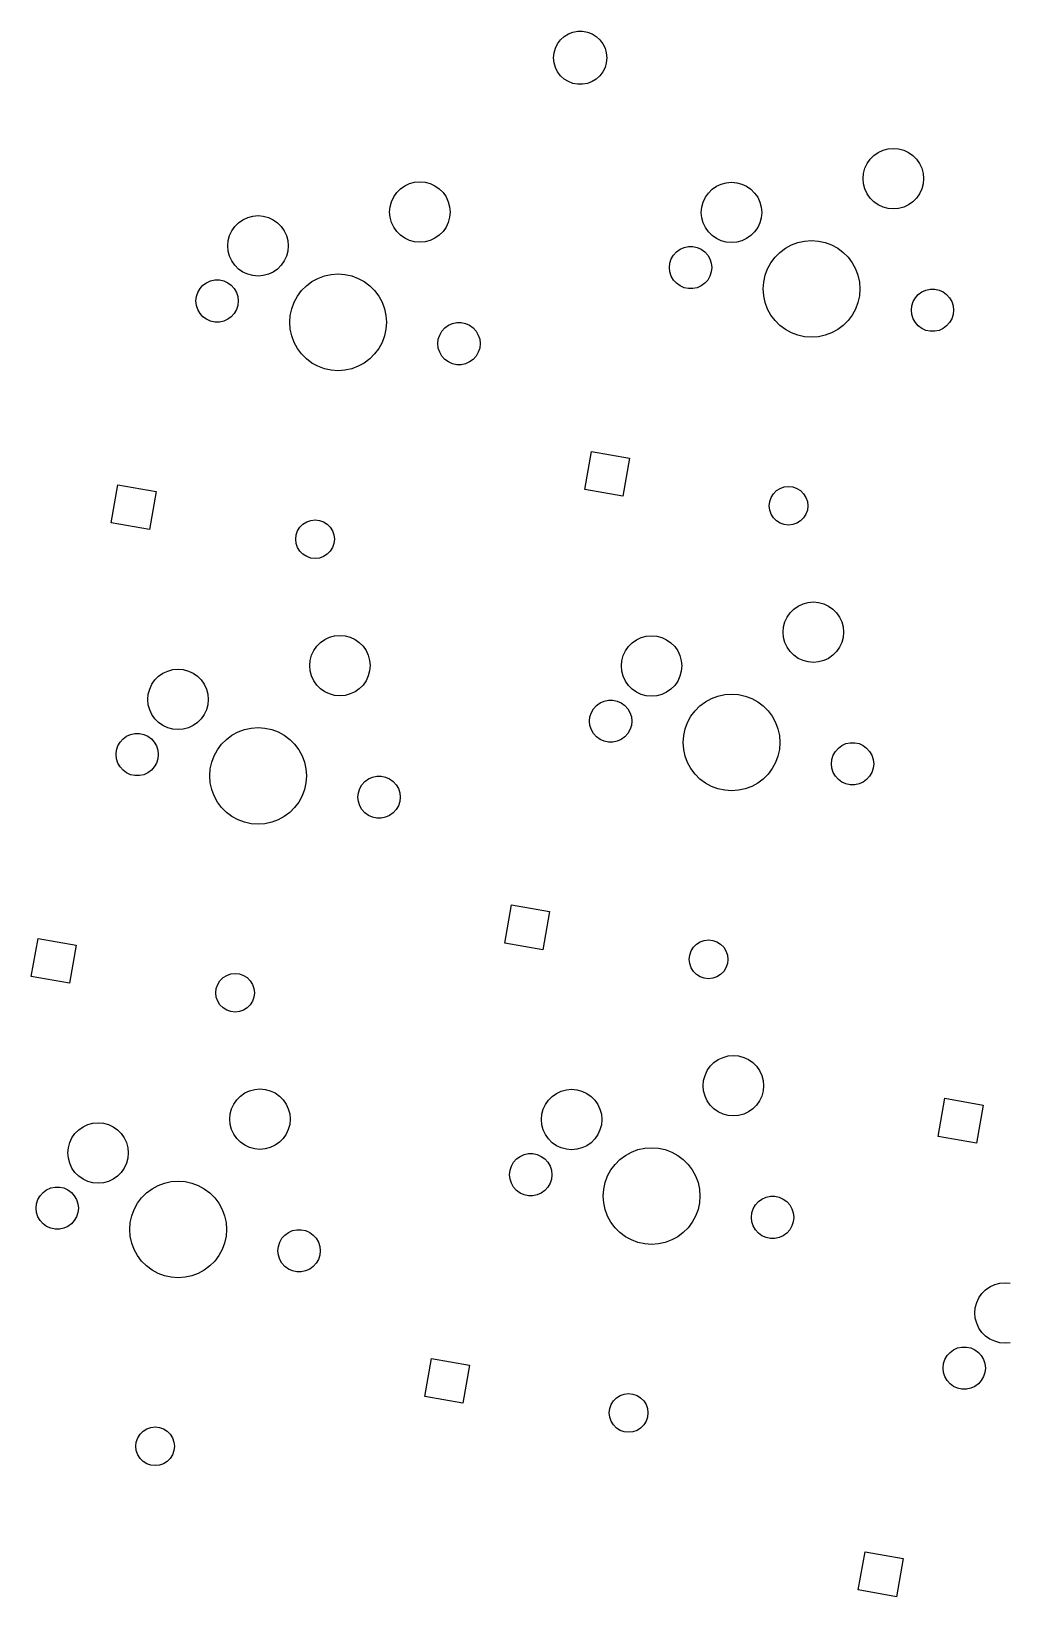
# Model space of a CAD drawing. Extents: x 71 to 343, y -193 to -92.
# Drawn here: x 119.5 to 159.9, y -156.4 to -91.6 of the extents above; entities that cross this region are included whole.
import ezdxf

# ---------------------------------------------------------------- set-up
doc = ezdxf.new("R2010")
doc.units = 0
doc.layers.add('BLACK', color=7, linetype='CONTINUOUS')

msp = doc.modelspace()

# ---------------------------------------------------------------- linework, layer by layer
at = {"layer": 'BLACK', "linetype": 'CONTINUOUS'}
for p, q in [((141.427, -91.9689), (141.577, -91.8322)), ((141.577, -91.8322), (141.75, -91.7253)), ((141.75, -91.7253), (141.939, -91.652)), ((141.939, -91.652), (142.139, -91.6147)), ((142.139, -91.6147), (142.341, -91.6147)), ((142.341, -91.6147), (142.541, -91.652)), ((142.541, -91.652), (142.73, -91.7253)), ((142.73, -91.7253), (142.903, -91.8322)), ((142.903, -91.8322), (143.053, -91.9689)), ((141.14, -92.71), (141.159, -92.5079)), ((141.159, -92.5079), (141.214, -92.3126)), ((141.214, -92.3126), (141.305, -92.1309)), ((141.305, -92.1309), (141.427, -91.9689)), ((143.053, -91.9689), (143.175, -92.1309)), ((143.175, -92.1309), (143.266, -92.3126)), ((143.266, -92.3126), (143.321, -92.5079)), ((143.321, -92.5079), (143.34, -92.71)), ((141.159, -92.9121), (141.14, -92.71)), ((141.214, -93.1074), (141.159, -92.9121)), ((141.305, -93.2891), (141.214, -93.1074)), ((143.266, -93.1074), (143.175, -93.2891)), ((143.321, -92.9121), (143.266, -93.1074)), ((143.34, -92.71), (143.321, -92.9121)), ((141.427, -93.4511), (141.305, -93.2891)), ((141.577, -93.5878), (141.427, -93.4511)), ((141.75, -93.6947), (141.577, -93.5878)), ((141.939, -93.768), (141.75, -93.6947)), ((142.139, -93.8053), (141.939, -93.768)), ((142.341, -93.8053), (142.139, -93.8053)), ((142.541, -93.768), (142.341, -93.8053)), ((142.73, -93.6947), (142.541, -93.768)), ((142.903, -93.5878), (142.73, -93.6947)), ((143.053, -93.4511), (142.903, -93.5878)), ((143.175, -93.2891), (143.053, -93.4511)), ((154.977, -96.4771), (155.194, -96.4581)), ((155.194, -96.4581), (155.411, -96.4771)), ((154.02, -97.2806), (154.112, -97.0831)), ((154.112, -97.0831), (154.237, -96.9047)), ((154.237, -96.9047), (154.391, -96.7506)), ((154.391, -96.7506), (154.569, -96.6256)), ((154.569, -96.6256), (154.767, -96.5335)), ((154.767, -96.5335), (154.977, -96.4771)), ((155.411, -96.4771), (155.622, -96.5335)), ((155.622, -96.5335), (155.819, -96.6256)), ((155.819, -96.6256), (155.998, -96.7506)), ((155.998, -96.7506), (156.152, -96.9047)), ((156.152, -96.9047), (156.277, -97.0831)), ((156.277, -97.0831), (156.369, -97.2806)), ((153.944, -97.7081), (153.963, -97.4911)), ((153.963, -97.9252), (153.944, -97.7081)), ((153.963, -97.4911), (154.02, -97.2806)), ((156.369, -97.2806), (156.425, -97.4911)), ((156.425, -97.4911), (156.444, -97.7081)), ((156.444, -97.7081), (156.425, -97.9252)), ((134.524, -98.4653), (134.649, -98.2868)), ((134.649, -98.2868), (134.803, -98.1327)), ((134.803, -98.1327), (134.982, -98.0078)), ((134.982, -98.0078), (135.179, -97.9157)), ((135.179, -97.9157), (135.39, -97.8593)), ((135.39, -97.8593), (135.607, -97.8403)), ((135.607, -97.8403), (135.824, -97.8593)), ((135.824, -97.8593), (136.034, -97.9157)), ((136.034, -97.9157), (136.232, -98.0078)), ((136.232, -98.0078), (136.41, -98.1327)), ((136.41, -98.1327), (136.564, -98.2868)), ((136.564, -98.2868), (136.689, -98.4653)), ((147.417, -98.4819), (147.542, -98.3034)), ((147.542, -98.3034), (147.696, -98.1493)), ((147.696, -98.1493), (147.875, -98.0243)), ((147.875, -98.0243), (148.072, -97.9323)), ((148.072, -97.9323), (148.283, -97.8759)), ((148.283, -97.8759), (148.5, -97.8569)), ((148.5, -97.8569), (148.717, -97.8759)), ((148.717, -97.8759), (148.927, -97.9323)), ((148.927, -97.9323), (149.125, -98.0243)), ((149.125, -98.0243), (149.303, -98.1493)), ((149.303, -98.1493), (149.457, -98.3034)), ((149.457, -98.3034), (149.582, -98.4819)), ((154.02, -98.1357), (153.963, -97.9252)), ((154.112, -98.3331), (154.02, -98.1357)), ((154.237, -98.5116), (154.112, -98.3331)), ((156.277, -98.3331), (156.152, -98.5116)), ((156.369, -98.1357), (156.277, -98.3331)), ((156.425, -97.9252), (156.369, -98.1357)), ((134.357, -99.0903), (134.376, -98.8732)), ((134.376, -98.8732), (134.432, -98.6628)), ((134.432, -98.6628), (134.524, -98.4653)), ((136.689, -98.4653), (136.781, -98.6628)), ((136.781, -98.6628), (136.838, -98.8732)), ((136.838, -98.8732), (136.857, -99.0903)), ((147.25, -99.1069), (147.269, -98.8898)), ((147.269, -98.8898), (147.325, -98.6794)), ((147.325, -98.6794), (147.417, -98.4819)), ((149.582, -98.4819), (149.674, -98.6794)), ((149.674, -98.6794), (149.731, -98.8898)), ((149.731, -98.8898), (149.75, -99.1069)), ((154.391, -98.6657), (154.237, -98.5116)), ((154.569, -98.7907), (154.391, -98.6657)), ((154.767, -98.8828), (154.569, -98.7907)), ((154.977, -98.9391), (154.767, -98.8828)), ((155.194, -98.9581), (154.977, -98.9391)), ((155.411, -98.9391), (155.194, -98.9581)), ((155.622, -98.8828), (155.411, -98.9391)), ((155.819, -98.7907), (155.622, -98.8828)), ((155.998, -98.6657), (155.819, -98.7907)), ((156.152, -98.5116), (155.998, -98.6657)), ((127.83, -99.864), (127.955, -99.6855)), ((127.955, -99.6855), (128.109, -99.5315)), ((128.109, -99.5315), (128.287, -99.4065)), ((128.287, -99.4065), (128.485, -99.3144)), ((128.485, -99.3144), (128.695, -99.258)), ((128.695, -99.258), (128.912, -99.239)), ((128.912, -99.239), (129.129, -99.258)), ((129.129, -99.258), (129.34, -99.3144)), ((129.34, -99.3144), (129.537, -99.4065)), ((129.537, -99.4065), (129.716, -99.5315)), ((129.716, -99.5315), (129.87, -99.6855)), ((129.87, -99.6855), (129.995, -99.864)), ((134.376, -99.3073), (134.357, -99.0903)), ((134.432, -99.5178), (134.376, -99.3073)), ((134.524, -99.7153), (134.432, -99.5178)), ((136.781, -99.5178), (136.689, -99.7153)), ((136.838, -99.3073), (136.781, -99.5178)), ((136.857, -99.0903), (136.838, -99.3073)), ((147.269, -99.3239), (147.25, -99.1069)), ((147.325, -99.5344), (147.269, -99.3239)), ((147.417, -99.7319), (147.325, -99.5344)), ((149.674, -99.5344), (149.582, -99.7319)), ((149.731, -99.3239), (149.674, -99.5344)), ((149.75, -99.1069), (149.731, -99.3239)), ((127.662, -100.489), (127.681, -100.272)), ((127.681, -100.272), (127.738, -100.062)), ((127.738, -100.062), (127.83, -99.864)), ((129.995, -99.864), (130.087, -100.062)), ((130.087, -100.062), (130.143, -100.272)), ((130.143, -100.272), (130.162, -100.489)), ((134.649, -99.8938), (134.524, -99.7153)), ((134.803, -100.048), (134.649, -99.8938)), ((134.982, -100.173), (134.803, -100.048)), ((135.179, -100.265), (134.982, -100.173)), ((135.39, -100.321), (135.179, -100.265)), ((135.607, -100.34), (135.39, -100.321)), ((135.824, -100.321), (135.607, -100.34)), ((136.034, -100.265), (135.824, -100.321)), ((136.232, -100.173), (136.034, -100.265)), ((136.41, -100.048), (136.232, -100.173)), ((136.564, -99.8938), (136.41, -100.048)), ((136.689, -99.7153), (136.564, -99.8938)), ((147.542, -99.9104), (147.417, -99.7319)), ((147.696, -100.064), (147.542, -99.9104)), ((147.875, -100.189), (147.696, -100.064)), ((148.072, -100.281), (147.875, -100.189)), ((148.283, -100.338), (148.072, -100.281)), ((148.5, -100.357), (148.283, -100.338)), ((148.717, -100.338), (148.5, -100.357)), ((148.927, -100.281), (148.717, -100.338)), ((149.125, -100.189), (148.927, -100.281)), ((149.303, -100.064), (149.125, -100.189)), ((149.457, -99.9104), (149.303, -100.064)), ((149.582, -99.7319), (149.457, -99.9104)), ((150.98, -100.451), (151.247, -100.351)), ((151.247, -100.351), (151.526, -100.29)), ((151.526, -100.29), (151.811, -100.27)), ((151.811, -100.27), (152.095, -100.29)), ((152.095, -100.29), (152.374, -100.351)), ((152.374, -100.351), (152.642, -100.451)), ((127.681, -100.706), (127.662, -100.489)), ((127.738, -100.917), (127.681, -100.706)), ((127.83, -101.114), (127.738, -100.917)), ((130.087, -100.917), (129.995, -101.114)), ((130.143, -100.706), (130.087, -100.917)), ((130.162, -100.489), (130.143, -100.706)), ((146.009, -101.032), (146.1, -100.873)), ((146.1, -100.873), (146.223, -100.738)), ((146.223, -100.738), (146.371, -100.63)), ((146.371, -100.63), (146.538, -100.556)), ((146.538, -100.556), (146.717, -100.518)), ((146.717, -100.518), (146.899, -100.518)), ((146.899, -100.518), (147.078, -100.556)), ((147.078, -100.556), (147.246, -100.63)), ((147.246, -100.63), (147.394, -100.738)), ((147.394, -100.738), (147.516, -100.873)), ((147.516, -100.873), (147.607, -101.032)), ((150.128, -101.189), (150.299, -100.96)), ((150.299, -100.96), (150.501, -100.758)), ((150.501, -100.758), (150.73, -100.587)), ((150.73, -100.587), (150.98, -100.451)), ((152.642, -100.451), (152.892, -100.587)), ((152.892, -100.587), (153.121, -100.758)), ((153.121, -100.758), (153.322, -100.96)), ((153.322, -100.96), (153.493, -101.189)), ((127.955, -101.293), (127.83, -101.114)), ((128.109, -101.447), (127.955, -101.293)), ((128.287, -101.572), (128.109, -101.447)), ((128.485, -101.664), (128.287, -101.572)), ((129.537, -101.572), (129.34, -101.664)), ((129.716, -101.447), (129.537, -101.572)), ((129.87, -101.293), (129.716, -101.447)), ((129.995, -101.114), (129.87, -101.293)), ((131.939, -101.672), (132.223, -101.652)), ((132.223, -101.652), (132.508, -101.672)), ((145.933, -101.388), (145.952, -101.206)), ((145.952, -101.57), (145.933, -101.388)), ((145.952, -101.206), (146.009, -101.032)), ((146.009, -101.744), (145.952, -101.57)), ((147.607, -101.032), (147.664, -101.206)), ((147.664, -101.57), (147.607, -101.744)), ((147.664, -101.206), (147.683, -101.388)), ((147.683, -101.388), (147.664, -101.57)), ((149.892, -101.706), (149.992, -101.439)), ((149.992, -101.439), (150.128, -101.189)), ((153.493, -101.189), (153.63, -101.439)), ((153.63, -101.439), (153.73, -101.706)), ((126.421, -102.414), (126.513, -102.256)), ((126.513, -102.256), (126.635, -102.12)), ((126.635, -102.12), (126.783, -102.012)), ((126.783, -102.012), (126.95, -101.938)), ((126.95, -101.938), (127.129, -101.9)), ((127.129, -101.9), (127.312, -101.9)), ((127.312, -101.9), (127.491, -101.938)), ((127.491, -101.938), (127.658, -102.012)), ((127.658, -102.012), (127.806, -102.12)), ((127.806, -102.12), (127.928, -102.256)), ((127.928, -102.256), (128.02, -102.414)), ((128.695, -101.72), (128.485, -101.664)), ((128.912, -101.739), (128.695, -101.72)), ((129.129, -101.72), (128.912, -101.739)), ((129.34, -101.664), (129.129, -101.72)), ((130.712, -102.342), (130.914, -102.141)), ((130.914, -102.141), (131.142, -101.97)), ((131.142, -101.97), (131.392, -101.833)), ((131.392, -101.833), (131.66, -101.733)), ((131.66, -101.733), (131.939, -101.672)), ((132.508, -101.672), (132.787, -101.733)), ((132.787, -101.733), (133.054, -101.833)), ((133.054, -101.833), (133.305, -101.97)), ((133.305, -101.97), (133.533, -102.141)), ((133.533, -102.141), (133.735, -102.342)), ((146.1, -101.902), (146.009, -101.744)), ((146.223, -102.038), (146.1, -101.902)), ((146.371, -102.146), (146.223, -102.038)), ((146.538, -102.22), (146.371, -102.146)), ((146.717, -102.258), (146.538, -102.22)), ((146.899, -102.258), (146.717, -102.258)), ((147.078, -102.22), (146.899, -102.258)), ((147.246, -102.146), (147.078, -102.22)), ((147.394, -102.038), (147.246, -102.146)), ((147.516, -101.902), (147.394, -102.038)), ((147.607, -101.744), (147.516, -101.902)), ((149.811, -102.27), (149.831, -101.985)), ((149.831, -102.555), (149.811, -102.27)), ((149.831, -101.985), (149.892, -101.706)), ((153.73, -101.706), (153.79, -101.985)), ((153.79, -101.985), (153.811, -102.27)), ((153.811, -102.27), (153.79, -102.555)), ((156.543, -102.32), (156.722, -102.282)), ((156.722, -102.282), (156.905, -102.282)), ((156.905, -102.282), (157.084, -102.32)), ((126.345, -102.77), (126.365, -102.588)), ((126.365, -102.952), (126.345, -102.77)), ((126.365, -102.588), (126.421, -102.414)), ((128.02, -102.414), (128.076, -102.588)), ((128.076, -102.588), (128.095, -102.77)), ((128.095, -102.77), (128.076, -102.952)), ((130.304, -103.089), (130.404, -102.821)), ((130.404, -102.821), (130.541, -102.571)), ((130.541, -102.571), (130.712, -102.342)), ((133.735, -102.342), (133.906, -102.571)), ((133.906, -102.571), (134.043, -102.821)), ((134.043, -102.821), (134.142, -103.089)), ((149.892, -102.833), (149.831, -102.555)), ((149.992, -103.101), (149.892, -102.833)), ((153.73, -102.833), (153.63, -103.101)), ((153.79, -102.555), (153.73, -102.833)), ((155.958, -102.97), (156.014, -102.796)), ((156.014, -102.796), (156.106, -102.638)), ((156.106, -102.638), (156.228, -102.502)), ((156.228, -102.502), (156.376, -102.394)), ((156.376, -102.394), (156.543, -102.32)), ((157.084, -102.32), (157.251, -102.394)), ((157.251, -102.394), (157.399, -102.502)), ((157.399, -102.502), (157.522, -102.638)), ((157.522, -102.638), (157.613, -102.796)), ((157.613, -102.796), (157.67, -102.97)), ((126.421, -103.126), (126.365, -102.952)), ((126.513, -103.284), (126.421, -103.126)), ((126.635, -103.42), (126.513, -103.284)), ((126.783, -103.528), (126.635, -103.42)), ((126.95, -103.602), (126.783, -103.528)), ((127.658, -103.528), (127.491, -103.602)), ((127.806, -103.42), (127.658, -103.528)), ((127.928, -103.284), (127.806, -103.42)), ((128.02, -103.126), (127.928, -103.284)), ((128.076, -102.952), (128.02, -103.126)), ((130.223, -103.652), (130.244, -103.367)), ((130.244, -103.367), (130.304, -103.089)), ((134.142, -103.089), (134.203, -103.367)), ((134.203, -103.367), (134.223, -103.652)), ((150.128, -103.351), (149.992, -103.101)), ((150.299, -103.58), (150.128, -103.351)), ((150.501, -103.781), (150.299, -103.58)), ((153.322, -103.58), (153.121, -103.781)), ((153.493, -103.351), (153.322, -103.58)), ((153.63, -103.101), (153.493, -103.351)), ((155.939, -103.152), (155.958, -102.97)), ((155.958, -103.334), (155.939, -103.152)), ((156.014, -103.508), (155.958, -103.334)), ((156.106, -103.666), (156.014, -103.508)), ((157.613, -103.508), (157.522, -103.666)), ((157.67, -103.334), (157.613, -103.508)), ((157.67, -102.97), (157.689, -103.152)), ((157.689, -103.152), (157.67, -103.334)), ((127.129, -103.64), (126.95, -103.602)), ((127.312, -103.64), (127.129, -103.64)), ((127.491, -103.602), (127.312, -103.64)), ((130.244, -103.937), (130.223, -103.652)), ((130.304, -104.216), (130.244, -103.937)), ((130.404, -104.483), (130.304, -104.216)), ((134.142, -104.216), (134.043, -104.483)), ((134.203, -103.937), (134.142, -104.216)), ((134.223, -103.652), (134.203, -103.937)), ((136.37, -104.352), (136.427, -104.178)), ((136.427, -104.178), (136.518, -104.02)), ((136.518, -104.02), (136.641, -103.884)), ((136.641, -103.884), (136.789, -103.776)), ((136.789, -103.776), (136.956, -103.702)), ((136.956, -103.702), (137.135, -103.664)), ((137.135, -103.664), (137.318, -103.664)), ((137.318, -103.664), (137.496, -103.702)), ((137.496, -103.702), (137.664, -103.776)), ((137.664, -103.776), (137.812, -103.884)), ((137.812, -103.884), (137.934, -104.02)), ((137.934, -104.02), (138.025, -104.178)), ((138.025, -104.178), (138.082, -104.352)), ((150.73, -103.952), (150.501, -103.781)), ((150.98, -104.089), (150.73, -103.952)), ((151.247, -104.189), (150.98, -104.089)), ((151.526, -104.25), (151.247, -104.189)), ((152.374, -104.189), (152.095, -104.25)), ((152.642, -104.089), (152.374, -104.189)), ((152.892, -103.952), (152.642, -104.089)), ((153.121, -103.781), (152.892, -103.952)), ((156.228, -103.802), (156.106, -103.666)), ((156.376, -103.91), (156.228, -103.802)), ((156.543, -103.984), (156.376, -103.91)), ((156.722, -104.022), (156.543, -103.984)), ((156.905, -104.022), (156.722, -104.022)), ((157.084, -103.984), (156.905, -104.022)), ((157.251, -103.91), (157.084, -103.984)), ((157.399, -103.802), (157.251, -103.91)), ((157.522, -103.666), (157.399, -103.802)), ((130.541, -104.733), (130.404, -104.483)), ((130.712, -104.962), (130.541, -104.733)), ((133.906, -104.733), (133.735, -104.962)), ((134.043, -104.483), (133.906, -104.733)), ((136.351, -104.534), (136.37, -104.352)), ((136.37, -104.716), (136.351, -104.534)), ((136.427, -104.89), (136.37, -104.716)), ((136.518, -105.048), (136.427, -104.89)), ((138.025, -104.89), (137.934, -105.048)), ((138.082, -104.716), (138.025, -104.89)), ((138.082, -104.352), (138.101, -104.534)), ((138.101, -104.534), (138.082, -104.716)), ((151.811, -104.27), (151.526, -104.25)), ((152.095, -104.25), (151.811, -104.27)), ((130.914, -105.164), (130.712, -104.962)), ((131.142, -105.335), (130.914, -105.164)), ((131.392, -105.471), (131.142, -105.335)), ((131.66, -105.571), (131.392, -105.471)), ((133.054, -105.471), (132.787, -105.571)), ((133.305, -105.335), (133.054, -105.471)), ((133.533, -105.164), (133.305, -105.335)), ((133.735, -104.962), (133.533, -105.164)), ((136.641, -105.184), (136.518, -105.048)), ((136.789, -105.292), (136.641, -105.184)), ((136.956, -105.366), (136.789, -105.292)), ((137.135, -105.404), (136.956, -105.366)), ((137.318, -105.404), (137.135, -105.404)), ((137.496, -105.366), (137.318, -105.404)), ((137.664, -105.292), (137.496, -105.366)), ((137.812, -105.184), (137.664, -105.292)), ((137.934, -105.048), (137.812, -105.184)), ((131.939, -105.632), (131.66, -105.571)), ((132.223, -105.652), (131.939, -105.632)), ((132.508, -105.632), (132.223, -105.652)), ((132.787, -105.571), (132.508, -105.632)), ((142.428, -110.567), (142.705, -108.991)), ((142.705, -108.991), (144.281, -109.269)), ((144.281, -109.269), (144.003, -110.844)), ((122.84, -111.949), (123.118, -110.373)), ((123.118, -110.373), (124.694, -110.651)), ((124.694, -110.651), (124.416, -112.227)), ((144.003, -110.844), (142.428, -110.567)), ((150.233, -110.742), (150.36, -110.615)), ((150.36, -110.615), (150.511, -110.52)), ((150.511, -110.52), (150.681, -110.461)), ((150.681, -110.461), (150.859, -110.441)), ((150.859, -110.441), (151.037, -110.461)), ((151.037, -110.461), (151.206, -110.52)), ((151.206, -110.52), (151.357, -110.615)), ((151.357, -110.615), (151.484, -110.742)), ((150.059, -111.241), (150.079, -111.063)), ((150.079, -111.419), (150.059, -111.241)), ((150.079, -111.063), (150.138, -110.894)), ((150.138, -110.894), (150.233, -110.742)), ((151.484, -110.742), (151.579, -110.894)), ((151.579, -110.894), (151.639, -111.063)), ((151.639, -111.063), (151.659, -111.241)), ((151.659, -111.241), (151.639, -111.419)), ((124.416, -112.227), (122.84, -111.949)), ((130.646, -112.124), (130.772, -111.998)), ((130.772, -111.998), (130.924, -111.902)), ((130.924, -111.902), (131.093, -111.843)), ((131.093, -111.843), (131.271, -111.823)), ((131.271, -111.823), (131.449, -111.843)), ((131.449, -111.843), (131.618, -111.902)), ((131.618, -111.902), (131.77, -111.998)), ((131.77, -111.998), (131.896, -112.124)), ((150.138, -111.588), (150.079, -111.419)), ((150.233, -111.74), (150.138, -111.588)), ((150.36, -111.866), (150.233, -111.74)), ((150.511, -111.962), (150.36, -111.866)), ((150.681, -112.021), (150.511, -111.962)), ((151.206, -111.962), (151.037, -112.021)), ((151.357, -111.866), (151.206, -111.962)), ((151.484, -111.74), (151.357, -111.866)), ((151.579, -111.588), (151.484, -111.74)), ((151.639, -111.419), (151.579, -111.588)), ((130.471, -112.623), (130.491, -112.445)), ((130.491, -112.801), (130.471, -112.623)), ((130.491, -112.445), (130.55, -112.276)), ((130.55, -112.276), (130.646, -112.124)), ((131.896, -112.124), (131.992, -112.276)), ((131.992, -112.276), (132.051, -112.445)), ((132.051, -112.445), (132.071, -112.623)), ((132.071, -112.623), (132.051, -112.801)), ((150.859, -112.041), (150.681, -112.021)), ((151.037, -112.021), (150.859, -112.041)), ((130.55, -112.97), (130.491, -112.801)), ((130.646, -113.122), (130.55, -112.97)), ((130.772, -113.248), (130.646, -113.122)), ((130.924, -113.344), (130.772, -113.248)), ((131.77, -113.248), (131.618, -113.344)), ((131.896, -113.122), (131.77, -113.248)), ((131.992, -112.97), (131.896, -113.122)), ((132.051, -112.801), (131.992, -112.97)), ((131.093, -113.403), (130.924, -113.344)), ((131.271, -113.423), (131.093, -113.403)), ((131.449, -113.403), (131.271, -113.423)), ((131.618, -113.344), (131.449, -113.403)), ((151.459, -115.294), (151.669, -115.238)), ((151.669, -115.238), (151.886, -115.219)), ((151.886, -115.219), (152.103, -115.238)), ((152.103, -115.238), (152.314, -115.294)), ((150.712, -116.041), (150.804, -115.844)), ((150.804, -115.844), (150.929, -115.665)), ((150.929, -115.665), (151.083, -115.511)), ((151.083, -115.511), (151.261, -115.386)), ((151.261, -115.386), (151.459, -115.294)), ((152.314, -115.294), (152.511, -115.386)), ((152.511, -115.386), (152.69, -115.511)), ((152.69, -115.511), (152.844, -115.665)), ((152.844, -115.665), (152.969, -115.844)), ((152.969, -115.844), (153.061, -116.041)), ((150.636, -116.469), (150.655, -116.252)), ((150.655, -116.686), (150.636, -116.469)), ((150.655, -116.252), (150.712, -116.041)), ((153.061, -116.041), (153.117, -116.252)), ((153.117, -116.252), (153.136, -116.469)), ((153.136, -116.469), (153.117, -116.686)), ((131.216, -117.226), (131.341, -117.047)), ((131.341, -117.047), (131.495, -116.893)), ((131.495, -116.893), (131.674, -116.768)), ((131.674, -116.768), (131.871, -116.676)), ((131.871, -116.676), (132.082, -116.62)), ((132.082, -116.62), (132.299, -116.601)), ((132.299, -116.601), (132.516, -116.62)), ((132.516, -116.62), (132.726, -116.676)), ((132.726, -116.676), (132.924, -116.768)), ((132.924, -116.768), (133.102, -116.893)), ((133.102, -116.893), (133.256, -117.047)), ((133.256, -117.047), (133.381, -117.226)), ((144.109, -117.242), (144.234, -117.064)), ((144.234, -117.064), (144.388, -116.91)), ((144.388, -116.91), (144.567, -116.785)), ((144.567, -116.785), (144.764, -116.693)), ((144.764, -116.693), (144.975, -116.636)), ((144.975, -116.636), (145.192, -116.617)), ((145.192, -116.617), (145.409, -116.636)), ((145.409, -116.636), (145.619, -116.693)), ((145.619, -116.693), (145.817, -116.785)), ((145.817, -116.785), (145.995, -116.91)), ((145.995, -116.91), (146.149, -117.064)), ((146.149, -117.064), (146.274, -117.242)), ((150.712, -116.896), (150.655, -116.686)), ((150.804, -117.094), (150.712, -116.896)), ((150.929, -117.272), (150.804, -117.094)), ((152.969, -117.094), (152.844, -117.272)), ((153.061, -116.896), (152.969, -117.094)), ((153.117, -116.686), (153.061, -116.896)), ((131.049, -117.851), (131.068, -117.634)), ((131.068, -117.634), (131.124, -117.423)), ((131.124, -117.423), (131.216, -117.226)), ((133.381, -117.226), (133.473, -117.423)), ((133.473, -117.423), (133.53, -117.634)), ((133.53, -117.634), (133.549, -117.851)), ((143.942, -117.867), (143.961, -117.65)), ((143.961, -117.65), (144.017, -117.44)), ((144.017, -117.44), (144.109, -117.242)), ((146.274, -117.242), (146.366, -117.44)), ((146.366, -117.44), (146.423, -117.65)), ((146.423, -117.65), (146.442, -117.867)), ((151.083, -117.426), (150.929, -117.272)), ((151.261, -117.551), (151.083, -117.426)), ((151.459, -117.643), (151.261, -117.551)), ((151.669, -117.7), (151.459, -117.643)), ((151.886, -117.719), (151.669, -117.7)), ((152.103, -117.7), (151.886, -117.719)), ((152.314, -117.643), (152.103, -117.7)), ((152.511, -117.551), (152.314, -117.643)), ((152.69, -117.426), (152.511, -117.551)), ((152.844, -117.272), (152.69, -117.426)), ((124.522, -118.625), (124.647, -118.446)), ((124.647, -118.446), (124.801, -118.292)), ((124.801, -118.292), (124.979, -118.167)), ((124.979, -118.167), (125.177, -118.075)), ((125.177, -118.075), (125.387, -118.019)), ((125.387, -118.019), (125.604, -118)), ((125.604, -118), (125.821, -118.019)), ((125.821, -118.019), (126.032, -118.075)), ((126.032, -118.075), (126.229, -118.167)), ((126.229, -118.167), (126.408, -118.292)), ((126.408, -118.292), (126.562, -118.446)), ((126.562, -118.446), (126.687, -118.625)), ((131.068, -118.068), (131.049, -117.851)), ((131.124, -118.278), (131.068, -118.068)), ((131.216, -118.476), (131.124, -118.278)), ((131.341, -118.654), (131.216, -118.476)), ((133.381, -118.476), (133.256, -118.654)), ((133.473, -118.278), (133.381, -118.476)), ((133.53, -118.068), (133.473, -118.278)), ((133.549, -117.851), (133.53, -118.068)), ((143.961, -118.085), (143.942, -117.867)), ((144.017, -118.295), (143.961, -118.085)), ((144.109, -118.492), (144.017, -118.295)), ((146.366, -118.295), (146.274, -118.492)), ((146.423, -118.085), (146.366, -118.295)), ((146.442, -117.867), (146.423, -118.085)), ((124.354, -119.25), (124.373, -119.033)), ((124.373, -119.033), (124.43, -118.822)), ((124.43, -118.822), (124.522, -118.625)), ((126.687, -118.625), (126.779, -118.822)), ((126.779, -118.822), (126.835, -119.033)), ((126.835, -119.033), (126.854, -119.25)), ((131.495, -118.808), (131.341, -118.654)), ((131.674, -118.933), (131.495, -118.808)), ((131.871, -119.025), (131.674, -118.933)), ((132.082, -119.082), (131.871, -119.025)), ((132.299, -119.101), (132.082, -119.082)), ((132.516, -119.082), (132.299, -119.101)), ((132.726, -119.025), (132.516, -119.082)), ((132.924, -118.933), (132.726, -119.025)), ((133.102, -118.808), (132.924, -118.933)), ((133.256, -118.654), (133.102, -118.808)), ((144.234, -118.671), (144.109, -118.492)), ((144.388, -118.825), (144.234, -118.671)), ((144.567, -118.95), (144.388, -118.825)), ((144.764, -119.042), (144.567, -118.95)), ((144.975, -119.098), (144.764, -119.042)), ((145.192, -119.117), (144.975, -119.098)), ((145.409, -119.098), (145.192, -119.117)), ((145.619, -119.042), (145.409, -119.098)), ((145.817, -118.95), (145.619, -119.042)), ((145.995, -118.825), (145.817, -118.95)), ((146.149, -118.671), (145.995, -118.825)), ((146.274, -118.492), (146.149, -118.671)), ((147.672, -119.211), (147.939, -119.111)), ((147.939, -119.111), (148.218, -119.051)), ((148.218, -119.051), (148.503, -119.03)), ((148.503, -119.03), (148.787, -119.051)), ((148.787, -119.051), (149.066, -119.111)), ((149.066, -119.111), (149.334, -119.211)), ((124.373, -119.467), (124.354, -119.25)), ((124.43, -119.677), (124.373, -119.467)), ((124.522, -119.875), (124.43, -119.677)), ((126.779, -119.677), (126.687, -119.875)), ((126.835, -119.467), (126.779, -119.677)), ((126.854, -119.25), (126.835, -119.467)), ((142.701, -119.792), (142.792, -119.634)), ((142.792, -119.634), (142.915, -119.498)), ((142.915, -119.498), (143.063, -119.391)), ((143.063, -119.391), (143.23, -119.316)), ((143.23, -119.316), (143.409, -119.278)), ((143.409, -119.278), (143.591, -119.278)), ((143.591, -119.278), (143.77, -119.316)), ((143.77, -119.316), (143.938, -119.391)), ((143.938, -119.391), (144.086, -119.498)), ((144.086, -119.498), (144.208, -119.634)), ((144.208, -119.634), (144.299, -119.792)), ((146.82, -119.949), (146.991, -119.721)), ((146.991, -119.721), (147.193, -119.519)), ((147.193, -119.519), (147.422, -119.348)), ((147.422, -119.348), (147.672, -119.211)), ((149.334, -119.211), (149.584, -119.348)), ((149.584, -119.348), (149.813, -119.519)), ((149.813, -119.519), (150.014, -119.721)), ((150.014, -119.721), (150.185, -119.949)), ((124.647, -120.053), (124.522, -119.875)), ((124.801, -120.207), (124.647, -120.053)), ((124.979, -120.332), (124.801, -120.207)), ((125.177, -120.424), (124.979, -120.332)), ((125.387, -120.481), (125.177, -120.424)), ((126.032, -120.424), (125.821, -120.481)), ((126.229, -120.332), (126.032, -120.424)), ((126.408, -120.207), (126.229, -120.332)), ((126.562, -120.053), (126.408, -120.207)), ((126.687, -119.875), (126.562, -120.053)), ((128.352, -120.494), (128.631, -120.433)), ((128.631, -120.433), (128.915, -120.413)), ((128.915, -120.413), (129.2, -120.433)), ((129.2, -120.433), (129.479, -120.494)), ((142.625, -120.148), (142.644, -119.966)), ((142.644, -120.33), (142.625, -120.148)), ((142.644, -119.966), (142.701, -119.792)), ((142.701, -120.504), (142.644, -120.33)), ((144.299, -119.792), (144.356, -119.966)), ((144.356, -120.33), (144.299, -120.504)), ((144.356, -119.966), (144.375, -120.148)), ((144.375, -120.148), (144.356, -120.33)), ((146.584, -120.467), (146.684, -120.2)), ((146.684, -120.2), (146.82, -119.949)), ((150.185, -119.949), (150.322, -120.2)), ((150.322, -120.2), (150.422, -120.467)), ((123.113, -121.175), (123.205, -121.016)), ((123.205, -121.016), (123.327, -120.88)), ((123.327, -120.88), (123.475, -120.773)), ((123.475, -120.773), (123.642, -120.698)), ((123.642, -120.698), (123.821, -120.66)), ((123.821, -120.66), (124.004, -120.66)), ((124.004, -120.66), (124.183, -120.698)), ((124.183, -120.698), (124.35, -120.773)), ((124.35, -120.773), (124.498, -120.88)), ((124.498, -120.88), (124.62, -121.016)), ((124.62, -121.016), (124.712, -121.175)), ((125.604, -120.5), (125.387, -120.481)), ((125.821, -120.481), (125.604, -120.5)), ((127.404, -121.103), (127.606, -120.901)), ((127.606, -120.901), (127.834, -120.73)), ((127.834, -120.73), (128.084, -120.593)), ((128.084, -120.593), (128.352, -120.494)), ((129.479, -120.494), (129.746, -120.593)), ((129.746, -120.593), (129.997, -120.73)), ((129.997, -120.73), (130.225, -120.901)), ((130.225, -120.901), (130.427, -121.103)), ((142.792, -120.663), (142.701, -120.504)), ((142.915, -120.799), (142.792, -120.663)), ((143.063, -120.906), (142.915, -120.799)), ((143.23, -120.981), (143.063, -120.906)), ((143.409, -121.019), (143.23, -120.981)), ((143.591, -121.019), (143.409, -121.019)), ((143.77, -120.981), (143.591, -121.019)), ((143.938, -120.906), (143.77, -120.981)), ((144.086, -120.799), (143.938, -120.906)), ((144.208, -120.663), (144.086, -120.799)), ((144.299, -120.504), (144.208, -120.663)), ((146.503, -121.03), (146.523, -120.746)), ((146.523, -121.315), (146.503, -121.03)), ((146.523, -120.746), (146.584, -120.467)), ((150.422, -120.467), (150.482, -120.746)), ((150.482, -120.746), (150.503, -121.03)), ((150.503, -121.03), (150.482, -121.315)), ((153.068, -121.155), (153.235, -121.08)), ((153.235, -121.08), (153.414, -121.042)), ((153.414, -121.042), (153.597, -121.042)), ((153.597, -121.042), (153.776, -121.08)), ((153.776, -121.08), (153.943, -121.155)), ((123.037, -121.53), (123.057, -121.349)), ((123.057, -121.712), (123.037, -121.53)), ((123.057, -121.349), (123.113, -121.175)), ((123.113, -121.886), (123.057, -121.712)), ((124.712, -121.175), (124.768, -121.349)), ((124.768, -121.712), (124.712, -121.886)), ((124.768, -121.349), (124.787, -121.53)), ((124.787, -121.53), (124.768, -121.712)), ((126.996, -121.849), (127.096, -121.582)), ((127.096, -121.582), (127.233, -121.331)), ((127.233, -121.331), (127.404, -121.103)), ((130.427, -121.103), (130.598, -121.331)), ((130.598, -121.331), (130.735, -121.582)), ((130.735, -121.582), (130.834, -121.849)), ((146.584, -121.594), (146.523, -121.315)), ((146.684, -121.861), (146.584, -121.594)), ((150.422, -121.594), (150.322, -121.861)), ((150.482, -121.315), (150.422, -121.594)), ((152.65, -121.731), (152.706, -121.557)), ((152.706, -121.557), (152.798, -121.398)), ((152.798, -121.398), (152.92, -121.262)), ((152.92, -121.262), (153.068, -121.155)), ((153.943, -121.155), (154.091, -121.262)), ((154.091, -121.262), (154.214, -121.398)), ((154.214, -121.398), (154.305, -121.557)), ((154.305, -121.557), (154.362, -121.731)), ((123.205, -122.045), (123.113, -121.886)), ((123.327, -122.181), (123.205, -122.045)), ((123.475, -122.288), (123.327, -122.181)), ((123.642, -122.363), (123.475, -122.288)), ((123.821, -122.401), (123.642, -122.363)), ((124.183, -122.363), (124.004, -122.401)), ((124.35, -122.288), (124.183, -122.363)), ((124.498, -122.181), (124.35, -122.288)), ((124.62, -122.045), (124.498, -122.181)), ((124.712, -121.886), (124.62, -122.045)), ((126.915, -122.413), (126.936, -122.128)), ((126.936, -122.128), (126.996, -121.849)), ((130.834, -121.849), (130.895, -122.128)), ((130.895, -122.128), (130.915, -122.413)), ((146.82, -122.112), (146.684, -121.861)), ((146.991, -122.34), (146.82, -122.112)), ((147.193, -122.542), (146.991, -122.34)), ((150.014, -122.34), (149.813, -122.542)), ((150.185, -122.112), (150.014, -122.34)), ((150.322, -121.861), (150.185, -122.112)), ((152.631, -121.913), (152.65, -121.731)), ((152.65, -122.095), (152.631, -121.913)), ((152.706, -122.269), (152.65, -122.095)), ((152.798, -122.427), (152.706, -122.269)), ((154.305, -122.269), (154.214, -122.427)), ((154.362, -122.095), (154.305, -122.269)), ((154.362, -121.731), (154.381, -121.913)), ((154.381, -121.913), (154.362, -122.095)), ((124.004, -122.401), (123.821, -122.401)), ((126.936, -122.697), (126.915, -122.413)), ((126.996, -122.976), (126.936, -122.697)), ((127.096, -123.243), (126.996, -122.976)), ((130.834, -122.976), (130.735, -123.243)), ((130.895, -122.697), (130.834, -122.976)), ((130.915, -122.413), (130.895, -122.697)), ((133.062, -123.113), (133.119, -122.939)), ((133.119, -122.939), (133.21, -122.78)), ((133.21, -122.78), (133.333, -122.645)), ((133.333, -122.645), (133.481, -122.537)), ((133.481, -122.537), (133.648, -122.463)), ((133.648, -122.463), (133.827, -122.425)), ((133.827, -122.425), (134.01, -122.425)), ((134.01, -122.425), (134.188, -122.463)), ((134.188, -122.463), (134.356, -122.537)), ((134.356, -122.537), (134.504, -122.645)), ((134.504, -122.645), (134.626, -122.78)), ((134.626, -122.78), (134.717, -122.939)), ((134.717, -122.939), (134.774, -123.113)), ((147.422, -122.713), (147.193, -122.542)), ((147.672, -122.85), (147.422, -122.713)), ((147.939, -122.949), (147.672, -122.85)), ((148.218, -123.01), (147.939, -122.949)), ((148.503, -123.03), (148.218, -123.01)), ((148.787, -123.01), (148.503, -123.03)), ((149.066, -122.949), (148.787, -123.01)), ((149.334, -122.85), (149.066, -122.949)), ((149.584, -122.713), (149.334, -122.85)), ((149.813, -122.542), (149.584, -122.713)), ((152.92, -122.563), (152.798, -122.427)), ((153.068, -122.67), (152.92, -122.563)), ((153.235, -122.745), (153.068, -122.67)), ((153.414, -122.783), (153.235, -122.745)), ((153.597, -122.783), (153.414, -122.783)), ((153.776, -122.745), (153.597, -122.783)), ((153.943, -122.67), (153.776, -122.745)), ((154.091, -122.563), (153.943, -122.67)), ((154.214, -122.427), (154.091, -122.563)), ((127.233, -123.494), (127.096, -123.243)), ((127.404, -123.722), (127.233, -123.494)), ((130.598, -123.494), (130.427, -123.722)), ((130.735, -123.243), (130.598, -123.494)), ((133.043, -123.295), (133.062, -123.113)), ((133.062, -123.477), (133.043, -123.295)), ((133.119, -123.651), (133.062, -123.477)), ((133.21, -123.809), (133.119, -123.651)), ((134.717, -123.651), (134.626, -123.809)), ((134.774, -123.477), (134.717, -123.651)), ((134.774, -123.113), (134.793, -123.295)), ((134.793, -123.295), (134.774, -123.477)), ((127.606, -123.924), (127.404, -123.722)), ((127.834, -124.095), (127.606, -123.924)), ((128.084, -124.232), (127.834, -124.095)), ((128.352, -124.332), (128.084, -124.232)), ((129.746, -124.232), (129.479, -124.332)), ((129.997, -124.095), (129.746, -124.232)), ((130.225, -123.924), (129.997, -124.095)), ((130.427, -123.722), (130.225, -123.924)), ((133.333, -123.945), (133.21, -123.809)), ((133.481, -124.053), (133.333, -123.945)), ((133.648, -124.127), (133.481, -124.053)), ((133.827, -124.165), (133.648, -124.127)), ((134.01, -124.165), (133.827, -124.165)), ((134.188, -124.127), (134.01, -124.165)), ((134.356, -124.053), (134.188, -124.127)), ((134.504, -123.945), (134.356, -124.053)), ((134.626, -123.809), (134.504, -123.945)), ((128.631, -124.392), (128.352, -124.332)), ((128.915, -124.413), (128.631, -124.392)), ((129.2, -124.392), (128.915, -124.413)), ((129.479, -124.332), (129.2, -124.392)), ((139.12, -129.327), (139.397, -127.751)), ((139.397, -127.751), (140.973, -128.029)), ((140.973, -128.029), (140.695, -129.605)), ((119.532, -130.709), (119.81, -129.134)), ((119.81, -129.134), (121.386, -129.411)), ((121.386, -129.411), (121.108, -130.987)), ((140.695, -129.605), (139.12, -129.327)), ((146.925, -129.503), (147.052, -129.376)), ((147.052, -129.376), (147.203, -129.281)), ((147.203, -129.281), (147.373, -129.221)), ((147.373, -129.221), (147.551, -129.201)), ((147.551, -129.201), (147.729, -129.221)), ((147.729, -129.221), (147.898, -129.281)), ((147.898, -129.281), (148.049, -129.376)), ((148.049, -129.376), (148.176, -129.503)), ((146.751, -130.001), (146.771, -129.823)), ((146.771, -130.179), (146.751, -130.001)), ((146.771, -129.823), (146.83, -129.654)), ((146.83, -129.654), (146.925, -129.503)), ((148.176, -129.503), (148.271, -129.654)), ((148.271, -129.654), (148.331, -129.823)), ((148.331, -129.823), (148.351, -130.001)), ((148.351, -130.001), (148.331, -130.179)), ((121.108, -130.987), (119.532, -130.709)), ((127.338, -130.885), (127.464, -130.758)), ((127.464, -130.758), (127.616, -130.663)), ((127.616, -130.663), (127.785, -130.604)), ((127.785, -130.604), (127.963, -130.584)), ((127.963, -130.584), (128.141, -130.604)), ((128.141, -130.604), (128.31, -130.663)), ((128.31, -130.663), (128.462, -130.758)), ((128.462, -130.758), (128.588, -130.885)), ((146.83, -130.349), (146.771, -130.179)), ((146.925, -130.5), (146.83, -130.349)), ((147.052, -130.627), (146.925, -130.5)), ((147.203, -130.722), (147.052, -130.627)), ((147.373, -130.781), (147.203, -130.722)), ((147.551, -130.801), (147.373, -130.781)), ((147.729, -130.781), (147.551, -130.801)), ((147.898, -130.722), (147.729, -130.781)), ((148.049, -130.627), (147.898, -130.722)), ((148.176, -130.5), (148.049, -130.627)), ((148.271, -130.349), (148.176, -130.5)), ((148.331, -130.179), (148.271, -130.349)), ((127.163, -131.384), (127.183, -131.206)), ((127.183, -131.562), (127.163, -131.384)), ((127.183, -131.206), (127.242, -131.036)), ((127.242, -131.036), (127.338, -130.885)), ((128.588, -130.885), (128.684, -131.036)), ((128.684, -131.036), (128.743, -131.206)), ((128.743, -131.206), (128.763, -131.384)), ((128.763, -131.384), (128.743, -131.562)), ((127.242, -131.731), (127.183, -131.562)), ((127.338, -131.882), (127.242, -131.731)), ((127.464, -132.009), (127.338, -131.882)), ((127.616, -132.104), (127.464, -132.009)), ((128.462, -132.009), (128.31, -132.104)), ((128.588, -131.882), (128.462, -132.009)), ((128.684, -131.731), (128.588, -131.882)), ((128.743, -131.562), (128.684, -131.731)), ((127.785, -132.164), (127.616, -132.104)), ((127.963, -132.184), (127.785, -132.164)), ((128.141, -132.164), (127.963, -132.184)), ((128.31, -132.104), (128.141, -132.164)), ((148.151, -134.055), (148.361, -133.998)), ((148.361, -133.998), (148.578, -133.979)), ((148.578, -133.979), (148.795, -133.998)), ((148.795, -133.998), (149.006, -134.055)), ((147.404, -134.802), (147.496, -134.604)), ((147.496, -134.604), (147.621, -134.426)), ((147.621, -134.426), (147.775, -134.272)), ((147.775, -134.272), (147.953, -134.147)), ((147.953, -134.147), (148.151, -134.055)), ((149.006, -134.055), (149.203, -134.147)), ((149.203, -134.147), (149.382, -134.272)), ((149.382, -134.272), (149.536, -134.426)), ((149.536, -134.426), (149.661, -134.604)), ((149.661, -134.604), (149.753, -134.802)), ((147.328, -135.229), (147.347, -135.012)), ((147.347, -135.446), (147.328, -135.229)), ((147.347, -135.012), (147.404, -134.802)), ((149.753, -134.802), (149.809, -135.012)), ((149.809, -135.012), (149.828, -135.229)), ((149.828, -135.229), (149.809, -135.446)), ((127.908, -135.986), (128.033, -135.808)), ((128.033, -135.808), (128.187, -135.654)), ((128.187, -135.654), (128.366, -135.529)), ((128.366, -135.529), (128.563, -135.437)), ((128.563, -135.437), (128.774, -135.38)), ((128.774, -135.38), (128.991, -135.361)), ((128.991, -135.361), (129.208, -135.38)), ((129.208, -135.38), (129.418, -135.437)), ((129.418, -135.437), (129.616, -135.529)), ((129.616, -135.529), (129.794, -135.654)), ((129.794, -135.654), (129.948, -135.808)), ((129.948, -135.808), (130.073, -135.986)), ((140.801, -136.003), (140.926, -135.825)), ((140.926, -135.825), (141.08, -135.671)), ((141.08, -135.671), (141.259, -135.546)), ((141.259, -135.546), (141.456, -135.453)), ((141.456, -135.453), (141.667, -135.397)), ((141.667, -135.397), (141.884, -135.378)), ((141.884, -135.378), (142.101, -135.397)), ((142.101, -135.397), (142.311, -135.453)), ((142.311, -135.453), (142.509, -135.546)), ((142.509, -135.546), (142.687, -135.671)), ((142.687, -135.671), (142.841, -135.825)), ((142.841, -135.825), (142.966, -136.003)), ((147.404, -135.657), (147.347, -135.446)), ((147.496, -135.854), (147.404, -135.657)), ((147.621, -136.033), (147.496, -135.854)), ((149.661, -135.854), (149.536, -136.033)), ((149.753, -135.657), (149.661, -135.854)), ((149.809, -135.446), (149.753, -135.657)), ((157.053, -137.325), (157.331, -135.75)), ((157.331, -135.75), (158.907, -136.027)), ((127.741, -136.611), (127.76, -136.394)), ((127.76, -136.829), (127.741, -136.611)), ((127.76, -136.394), (127.816, -136.184)), ((127.816, -136.184), (127.908, -135.986)), ((130.073, -135.986), (130.165, -136.184)), ((130.165, -136.184), (130.222, -136.394)), ((130.222, -136.394), (130.241, -136.611)), ((130.241, -136.611), (130.222, -136.829)), ((140.634, -136.628), (140.653, -136.411)), ((140.653, -136.411), (140.709, -136.201)), ((140.709, -136.201), (140.801, -136.003)), ((142.966, -136.003), (143.058, -136.201)), ((143.058, -136.201), (143.115, -136.411)), ((143.115, -136.411), (143.134, -136.628)), ((147.775, -136.187), (147.621, -136.033)), ((147.953, -136.312), (147.775, -136.187)), ((148.151, -136.404), (147.953, -136.312)), ((148.361, -136.46), (148.151, -136.404)), ((148.578, -136.479), (148.361, -136.46)), ((148.795, -136.46), (148.578, -136.479)), ((149.006, -136.404), (148.795, -136.46)), ((149.203, -136.312), (149.006, -136.404)), ((149.382, -136.187), (149.203, -136.312)), ((149.536, -136.033), (149.382, -136.187)), ((158.907, -136.027), (158.629, -137.603)), ((121.214, -137.385), (121.339, -137.207)), ((121.339, -137.207), (121.493, -137.053)), ((121.493, -137.053), (121.671, -136.928)), ((121.671, -136.928), (121.869, -136.836)), ((121.869, -136.836), (122.079, -136.779)), ((122.079, -136.779), (122.296, -136.76)), ((122.296, -136.76), (122.513, -136.779)), ((122.513, -136.779), (122.724, -136.836)), ((122.724, -136.836), (122.921, -136.928)), ((122.921, -136.928), (123.1, -137.053)), ((123.1, -137.053), (123.254, -137.207)), ((123.254, -137.207), (123.379, -137.385)), ((127.816, -137.039), (127.76, -136.829)), ((127.908, -137.236), (127.816, -137.039)), ((128.033, -137.415), (127.908, -137.236)), ((130.073, -137.236), (129.948, -137.415)), ((130.165, -137.039), (130.073, -137.236)), ((130.222, -136.829), (130.165, -137.039)), ((140.653, -136.845), (140.634, -136.628)), ((140.709, -137.056), (140.653, -136.845)), ((140.801, -137.253), (140.709, -137.056)), ((140.926, -137.432), (140.801, -137.253)), ((142.966, -137.253), (142.841, -137.432)), ((143.058, -137.056), (142.966, -137.253)), ((143.115, -136.845), (143.058, -137.056)), ((143.134, -136.628), (143.115, -136.845)), ((121.046, -138.01), (121.065, -137.793)), ((121.065, -137.793), (121.122, -137.583)), ((121.122, -137.583), (121.214, -137.385)), ((123.379, -137.385), (123.471, -137.583)), ((123.471, -137.583), (123.527, -137.793)), ((123.527, -137.793), (123.546, -138.01)), ((128.187, -137.569), (128.033, -137.415)), ((128.366, -137.694), (128.187, -137.569)), ((128.563, -137.786), (128.366, -137.694)), ((128.774, -137.842), (128.563, -137.786)), ((128.991, -137.861), (128.774, -137.842)), ((129.208, -137.842), (128.991, -137.861)), ((129.418, -137.786), (129.208, -137.842)), ((129.616, -137.694), (129.418, -137.786)), ((129.794, -137.569), (129.616, -137.694)), ((129.948, -137.415), (129.794, -137.569)), ((141.08, -137.586), (140.926, -137.432)), ((141.259, -137.711), (141.08, -137.586)), ((141.456, -137.803), (141.259, -137.711)), ((141.667, -137.859), (141.456, -137.803)), ((141.884, -137.878), (141.667, -137.859)), ((142.101, -137.859), (141.884, -137.878)), ((142.311, -137.803), (142.101, -137.859)), ((142.509, -137.711), (142.311, -137.803)), ((142.687, -137.586), (142.509, -137.711)), ((142.841, -137.432), (142.687, -137.586)), ((144.364, -137.972), (144.631, -137.872)), ((144.631, -137.872), (144.91, -137.811)), ((144.91, -137.811), (145.195, -137.791)), ((145.195, -137.791), (145.479, -137.811)), ((145.479, -137.811), (145.758, -137.872)), ((145.758, -137.872), (146.026, -137.972)), ((158.629, -137.603), (157.053, -137.325)), ((121.065, -138.227), (121.046, -138.01)), ((121.122, -138.438), (121.065, -138.227)), ((121.214, -138.635), (121.122, -138.438)), ((123.471, -138.438), (123.379, -138.635)), ((123.527, -138.227), (123.471, -138.438)), ((123.546, -138.01), (123.527, -138.227)), ((139.336, -138.727), (139.393, -138.553)), ((139.393, -138.553), (139.484, -138.395)), ((139.484, -138.395), (139.607, -138.259)), ((139.607, -138.259), (139.755, -138.151)), ((139.755, -138.151), (139.922, -138.077)), ((139.922, -138.077), (140.101, -138.039)), ((140.101, -138.039), (140.283, -138.039)), ((140.283, -138.039), (140.462, -138.077)), ((140.462, -138.077), (140.63, -138.151)), ((140.63, -138.151), (140.778, -138.259)), ((140.778, -138.259), (140.9, -138.395)), ((140.9, -138.395), (140.991, -138.553)), ((140.991, -138.553), (141.048, -138.727)), ((143.512, -138.71), (143.683, -138.481)), ((143.683, -138.481), (143.885, -138.28)), ((143.885, -138.28), (144.114, -138.109)), ((144.114, -138.109), (144.364, -137.972)), ((146.026, -137.972), (146.276, -138.109)), ((146.276, -138.109), (146.505, -138.28)), ((146.505, -138.28), (146.706, -138.481)), ((146.706, -138.481), (146.877, -138.71)), ((121.339, -138.814), (121.214, -138.635)), ((121.493, -138.968), (121.339, -138.814)), ((121.671, -139.093), (121.493, -138.968)), ((121.869, -139.185), (121.671, -139.093)), ((122.079, -139.241), (121.869, -139.185)), ((122.724, -139.185), (122.513, -139.241)), ((122.921, -139.093), (122.724, -139.185)), ((123.1, -138.968), (122.921, -139.093)), ((123.254, -138.814), (123.1, -138.968)), ((123.379, -138.635), (123.254, -138.814)), ((125.044, -139.254), (125.323, -139.194)), ((125.323, -139.194), (125.607, -139.173)), ((125.607, -139.173), (125.892, -139.194)), ((125.892, -139.194), (126.171, -139.254)), ((139.317, -138.909), (139.336, -138.727)), ((139.336, -139.091), (139.317, -138.909)), ((139.393, -139.265), (139.336, -139.091)), ((141.048, -139.091), (140.991, -139.265)), ((141.048, -138.727), (141.067, -138.909)), ((141.067, -138.909), (141.048, -139.091)), ((143.276, -139.228), (143.376, -138.96)), ((143.376, -138.96), (143.512, -138.71)), ((146.877, -138.71), (147.014, -138.96)), ((147.014, -138.96), (147.114, -139.228)), ((119.805, -139.935), (119.897, -139.777)), ((119.897, -139.777), (120.019, -139.641)), ((120.019, -139.641), (120.167, -139.533)), ((120.167, -139.533), (120.334, -139.459)), ((120.334, -139.459), (120.513, -139.421)), ((120.513, -139.421), (120.696, -139.421)), ((120.696, -139.421), (120.875, -139.459)), ((120.875, -139.459), (121.042, -139.533)), ((121.042, -139.533), (121.19, -139.641)), ((121.19, -139.641), (121.312, -139.777)), ((121.312, -139.777), (121.404, -139.935)), ((122.296, -139.26), (122.079, -139.241)), ((122.513, -139.241), (122.296, -139.26)), ((124.096, -139.863), (124.298, -139.662)), ((124.298, -139.662), (124.526, -139.491)), ((124.526, -139.491), (124.776, -139.354)), ((124.776, -139.354), (125.044, -139.254)), ((126.171, -139.254), (126.438, -139.354)), ((126.438, -139.354), (126.689, -139.491)), ((126.689, -139.491), (126.917, -139.662)), ((126.917, -139.662), (127.119, -139.863)), ((139.484, -139.423), (139.393, -139.265)), ((139.607, -139.559), (139.484, -139.423)), ((139.755, -139.667), (139.607, -139.559)), ((139.922, -139.741), (139.755, -139.667)), ((140.101, -139.779), (139.922, -139.741)), ((140.283, -139.779), (140.101, -139.779)), ((140.462, -139.741), (140.283, -139.779)), ((140.63, -139.667), (140.462, -139.741)), ((140.778, -139.559), (140.63, -139.667)), ((140.9, -139.423), (140.778, -139.559)), ((140.991, -139.265), (140.9, -139.423)), ((143.195, -139.791), (143.215, -139.506)), ((143.215, -140.076), (143.195, -139.791)), ((143.215, -139.506), (143.276, -139.228)), ((147.114, -139.228), (147.174, -139.506)), ((147.174, -139.506), (147.195, -139.791)), ((147.195, -139.791), (147.174, -140.076)), ((149.76, -139.915), (149.927, -139.841)), ((149.927, -139.841), (150.106, -139.803)), ((150.106, -139.803), (150.289, -139.803)), ((150.289, -139.803), (150.468, -139.841)), ((150.468, -139.841), (150.635, -139.915)), ((119.729, -140.291), (119.749, -140.109)), ((119.749, -140.473), (119.729, -140.291)), ((119.749, -140.109), (119.805, -139.935)), ((119.805, -140.647), (119.749, -140.473)), ((121.404, -139.935), (121.46, -140.109)), ((121.46, -140.473), (121.404, -140.647)), ((121.46, -140.109), (121.479, -140.291)), ((121.479, -140.291), (121.46, -140.473)), ((123.688, -140.61), (123.788, -140.342)), ((123.788, -140.342), (123.925, -140.092)), ((123.925, -140.092), (124.096, -139.863)), ((127.119, -139.863), (127.29, -140.092)), ((127.29, -140.092), (127.427, -140.342)), ((127.427, -140.342), (127.526, -140.61)), ((143.276, -140.355), (143.215, -140.076)), ((143.376, -140.622), (143.276, -140.355)), ((147.114, -140.355), (147.014, -140.622)), ((147.174, -140.076), (147.114, -140.355)), ((149.323, -140.673), (149.342, -140.491)), ((149.342, -140.491), (149.398, -140.317)), ((149.398, -140.317), (149.49, -140.159)), ((149.49, -140.159), (149.612, -140.023)), ((149.612, -140.023), (149.76, -139.915)), ((150.635, -139.915), (150.783, -140.023)), ((150.783, -140.023), (150.906, -140.159)), ((150.906, -140.159), (150.997, -140.317)), ((150.997, -140.317), (151.054, -140.491)), ((151.054, -140.491), (151.073, -140.673)), ((119.897, -140.805), (119.805, -140.647)), ((120.019, -140.941), (119.897, -140.805)), ((120.167, -141.049), (120.019, -140.941)), ((120.334, -141.123), (120.167, -141.049)), ((120.513, -141.161), (120.334, -141.123)), ((120.875, -141.123), (120.696, -141.161)), ((121.042, -141.049), (120.875, -141.123)), ((121.19, -140.941), (121.042, -141.049)), ((121.312, -140.805), (121.19, -140.941)), ((121.404, -140.647), (121.312, -140.805)), ((123.607, -141.173), (123.628, -140.889)), ((123.628, -140.889), (123.688, -140.61)), ((127.526, -140.61), (127.587, -140.889)), ((127.587, -140.889), (127.607, -141.173)), ((143.512, -140.872), (143.376, -140.622)), ((143.683, -141.101), (143.512, -140.872)), ((143.885, -141.303), (143.683, -141.101)), ((146.706, -141.101), (146.505, -141.303)), ((146.877, -140.872), (146.706, -141.101)), ((147.014, -140.622), (146.877, -140.872)), ((149.342, -140.855), (149.323, -140.673)), ((149.398, -141.029), (149.342, -140.855)), ((149.49, -141.188), (149.398, -141.029)), ((150.997, -141.029), (150.906, -141.188)), ((151.054, -140.855), (150.997, -141.029)), ((151.073, -140.673), (151.054, -140.855)), ((120.696, -141.161), (120.513, -141.161)), ((123.628, -141.458), (123.607, -141.173)), ((123.688, -141.737), (123.628, -141.458)), ((123.788, -142.004), (123.688, -141.737)), ((127.526, -141.737), (127.427, -142.004)), ((127.587, -141.458), (127.526, -141.737)), ((127.607, -141.173), (127.587, -141.458)), ((129.754, -141.873), (129.811, -141.699)), ((129.811, -141.699), (129.902, -141.541)), ((129.902, -141.541), (130.025, -141.405)), ((130.025, -141.405), (130.173, -141.298)), ((130.173, -141.298), (130.34, -141.223)), ((130.34, -141.223), (130.519, -141.185)), ((130.519, -141.185), (130.702, -141.185)), ((130.702, -141.185), (130.88, -141.223)), ((130.88, -141.223), (131.048, -141.298)), ((131.048, -141.298), (131.196, -141.405)), ((131.196, -141.405), (131.318, -141.541)), ((131.318, -141.541), (131.409, -141.699)), ((131.409, -141.699), (131.466, -141.873)), ((144.114, -141.474), (143.885, -141.303)), ((144.364, -141.61), (144.114, -141.474)), ((144.631, -141.71), (144.364, -141.61)), ((144.91, -141.771), (144.631, -141.71)), ((145.195, -141.791), (144.91, -141.771)), ((145.479, -141.771), (145.195, -141.791)), ((145.758, -141.71), (145.479, -141.771)), ((146.026, -141.61), (145.758, -141.71)), ((146.276, -141.474), (146.026, -141.61)), ((146.505, -141.303), (146.276, -141.474)), ((149.612, -141.323), (149.49, -141.188)), ((149.76, -141.431), (149.612, -141.323)), ((149.927, -141.505), (149.76, -141.431)), ((150.106, -141.543), (149.927, -141.505)), ((150.289, -141.543), (150.106, -141.543)), ((150.468, -141.505), (150.289, -141.543)), ((150.635, -141.431), (150.468, -141.505)), ((150.783, -141.323), (150.635, -141.431)), ((150.906, -141.188), (150.783, -141.323)), ((123.925, -142.254), (123.788, -142.004)), ((124.096, -142.483), (123.925, -142.254)), ((127.29, -142.254), (127.119, -142.483)), ((127.427, -142.004), (127.29, -142.254)), ((129.735, -142.055), (129.754, -141.873)), ((129.754, -142.237), (129.735, -142.055)), ((129.811, -142.411), (129.754, -142.237)), ((129.902, -142.57), (129.811, -142.411)), ((131.409, -142.411), (131.318, -142.57)), ((131.466, -142.237), (131.409, -142.411)), ((131.466, -141.873), (131.485, -142.055)), ((131.485, -142.055), (131.466, -142.237)), ((124.298, -142.685), (124.096, -142.483)), ((124.526, -142.856), (124.298, -142.685)), ((124.776, -142.992), (124.526, -142.856)), ((125.044, -143.092), (124.776, -142.992)), ((125.323, -143.153), (125.044, -143.092)), ((126.171, -143.092), (125.892, -143.153)), ((126.438, -142.992), (126.171, -143.092)), ((126.689, -142.856), (126.438, -142.992)), ((126.917, -142.685), (126.689, -142.856)), ((127.119, -142.483), (126.917, -142.685)), ((130.025, -142.706), (129.902, -142.57)), ((130.173, -142.813), (130.025, -142.706)), ((130.34, -142.888), (130.173, -142.813)), ((130.519, -142.926), (130.34, -142.888)), ((130.702, -142.926), (130.519, -142.926)), ((130.88, -142.888), (130.702, -142.926)), ((131.048, -142.813), (130.88, -142.888)), ((131.196, -142.706), (131.048, -142.813)), ((131.318, -142.57), (131.196, -142.706)), ((125.607, -143.173), (125.323, -143.153)), ((125.892, -143.153), (125.607, -143.173)), ((158.86, -143.823), (159.014, -143.669)), ((159.014, -143.669), (159.192, -143.544)), ((159.192, -143.544), (159.39, -143.452)), ((159.39, -143.452), (159.6, -143.395)), ((159.6, -143.395), (159.817, -143.376)), ((159.817, -143.376), (160.034, -143.395)), ((158.586, -144.409), (158.643, -144.199)), ((158.643, -144.199), (158.735, -144.001)), ((158.735, -144.001), (158.86, -143.823)), ((158.567, -144.626), (158.586, -144.409)), ((158.586, -144.843), (158.567, -144.626)), ((158.643, -145.054), (158.586, -144.843)), ((158.735, -145.251), (158.643, -145.054)), ((158.86, -145.43), (158.735, -145.251)), ((159.014, -145.584), (158.86, -145.43)), ((159.192, -145.709), (159.014, -145.584)), ((157.418, -146.393), (157.54, -146.257)), ((157.54, -146.257), (157.688, -146.149)), ((157.688, -146.149), (157.855, -146.075)), ((157.855, -146.075), (158.034, -146.037)), ((158.034, -146.037), (158.217, -146.037)), ((158.217, -146.037), (158.396, -146.075)), ((158.396, -146.075), (158.563, -146.149)), ((158.563, -146.149), (158.711, -146.257)), ((158.711, -146.257), (158.834, -146.393)), ((159.39, -145.801), (159.192, -145.709)), ((159.6, -145.857), (159.39, -145.801)), ((159.817, -145.876), (159.6, -145.857)), ((160.034, -145.857), (159.817, -145.876)), ((135.812, -148.088), (136.089, -146.512)), ((136.089, -146.512), (137.665, -146.79)), ((137.665, -146.79), (137.387, -148.366)), ((157.251, -146.907), (157.27, -146.725)), ((157.27, -147.089), (157.251, -146.907)), ((157.27, -146.725), (157.326, -146.551)), ((157.326, -146.551), (157.418, -146.393)), ((158.834, -146.393), (158.925, -146.551)), ((158.925, -146.551), (158.982, -146.725)), ((158.982, -146.725), (159.001, -146.907)), ((159.001, -146.907), (158.982, -147.089)), ((157.326, -147.263), (157.27, -147.089)), ((157.418, -147.421), (157.326, -147.263)), ((157.54, -147.557), (157.418, -147.421)), ((157.688, -147.665), (157.54, -147.557)), ((158.711, -147.557), (158.563, -147.665)), ((158.834, -147.421), (158.711, -147.557)), ((158.925, -147.263), (158.834, -147.421)), ((158.982, -147.089), (158.925, -147.263)), ((137.387, -148.366), (135.812, -148.088)), ((143.522, -148.415), (143.617, -148.263)), ((143.617, -148.263), (143.744, -148.137)), ((143.744, -148.137), (143.895, -148.041)), ((143.895, -148.041), (144.065, -147.982)), ((144.065, -147.982), (144.243, -147.962)), ((144.243, -147.962), (144.421, -147.982)), ((144.421, -147.982), (144.59, -148.041)), ((144.59, -148.041), (144.741, -148.137)), ((144.741, -148.137), (144.868, -148.263)), ((144.868, -148.263), (144.963, -148.415)), ((157.855, -147.739), (157.688, -147.665)), ((158.034, -147.777), (157.855, -147.739)), ((158.217, -147.777), (158.034, -147.777)), ((158.396, -147.739), (158.217, -147.777)), ((158.563, -147.665), (158.396, -147.739)), ((143.443, -148.762), (143.463, -148.584)), ((143.463, -148.94), (143.443, -148.762)), ((143.463, -148.584), (143.522, -148.415)), ((144.963, -148.415), (145.023, -148.584)), ((145.023, -148.584), (145.043, -148.762)), ((145.043, -148.762), (145.023, -148.94)), ((124.03, -149.645), (124.156, -149.519)), ((124.156, -149.519), (124.308, -149.423)), ((124.308, -149.423), (124.477, -149.364)), ((124.477, -149.364), (124.655, -149.344)), ((124.655, -149.344), (124.833, -149.364)), ((124.833, -149.364), (125.002, -149.423)), ((125.002, -149.423), (125.154, -149.519)), ((125.154, -149.519), (125.28, -149.645)), ((143.522, -149.109), (143.463, -148.94)), ((143.617, -149.261), (143.522, -149.109)), ((143.744, -149.387), (143.617, -149.261)), ((143.895, -149.483), (143.744, -149.387)), ((144.065, -149.542), (143.895, -149.483)), ((144.243, -149.562), (144.065, -149.542)), ((144.421, -149.542), (144.243, -149.562)), ((144.59, -149.483), (144.421, -149.542)), ((144.741, -149.387), (144.59, -149.483)), ((144.868, -149.261), (144.741, -149.387)), ((144.963, -149.109), (144.868, -149.261)), ((145.023, -148.94), (144.963, -149.109)), ((123.855, -150.144), (123.875, -149.966)), ((123.875, -150.322), (123.855, -150.144)), ((123.875, -149.966), (123.934, -149.797)), ((123.934, -149.797), (124.03, -149.645)), ((125.28, -149.645), (125.376, -149.797)), ((125.376, -149.797), (125.435, -149.966)), ((125.435, -149.966), (125.455, -150.144)), ((125.455, -150.144), (125.435, -150.322)), ((123.934, -150.491), (123.875, -150.322)), ((124.03, -150.643), (123.934, -150.491)), ((124.156, -150.77), (124.03, -150.643)), ((124.308, -150.865), (124.156, -150.77)), ((124.477, -150.924), (124.308, -150.865)), ((125.002, -150.865), (124.833, -150.924)), ((125.154, -150.77), (125.002, -150.865)), ((125.28, -150.643), (125.154, -150.77)), ((125.376, -150.491), (125.28, -150.643)), ((125.435, -150.322), (125.376, -150.491)), ((124.655, -150.944), (124.477, -150.924)), ((124.833, -150.924), (124.655, -150.944)), ((153.745, -156.086), (154.023, -154.51)), ((154.023, -154.51), (155.599, -154.788)), ((155.599, -154.788), (155.321, -156.364)), ((155.321, -156.364), (153.745, -156.086))]:
    msp.add_line(p, q, dxfattribs=at)

doc.saveas('drawing.dxf')
